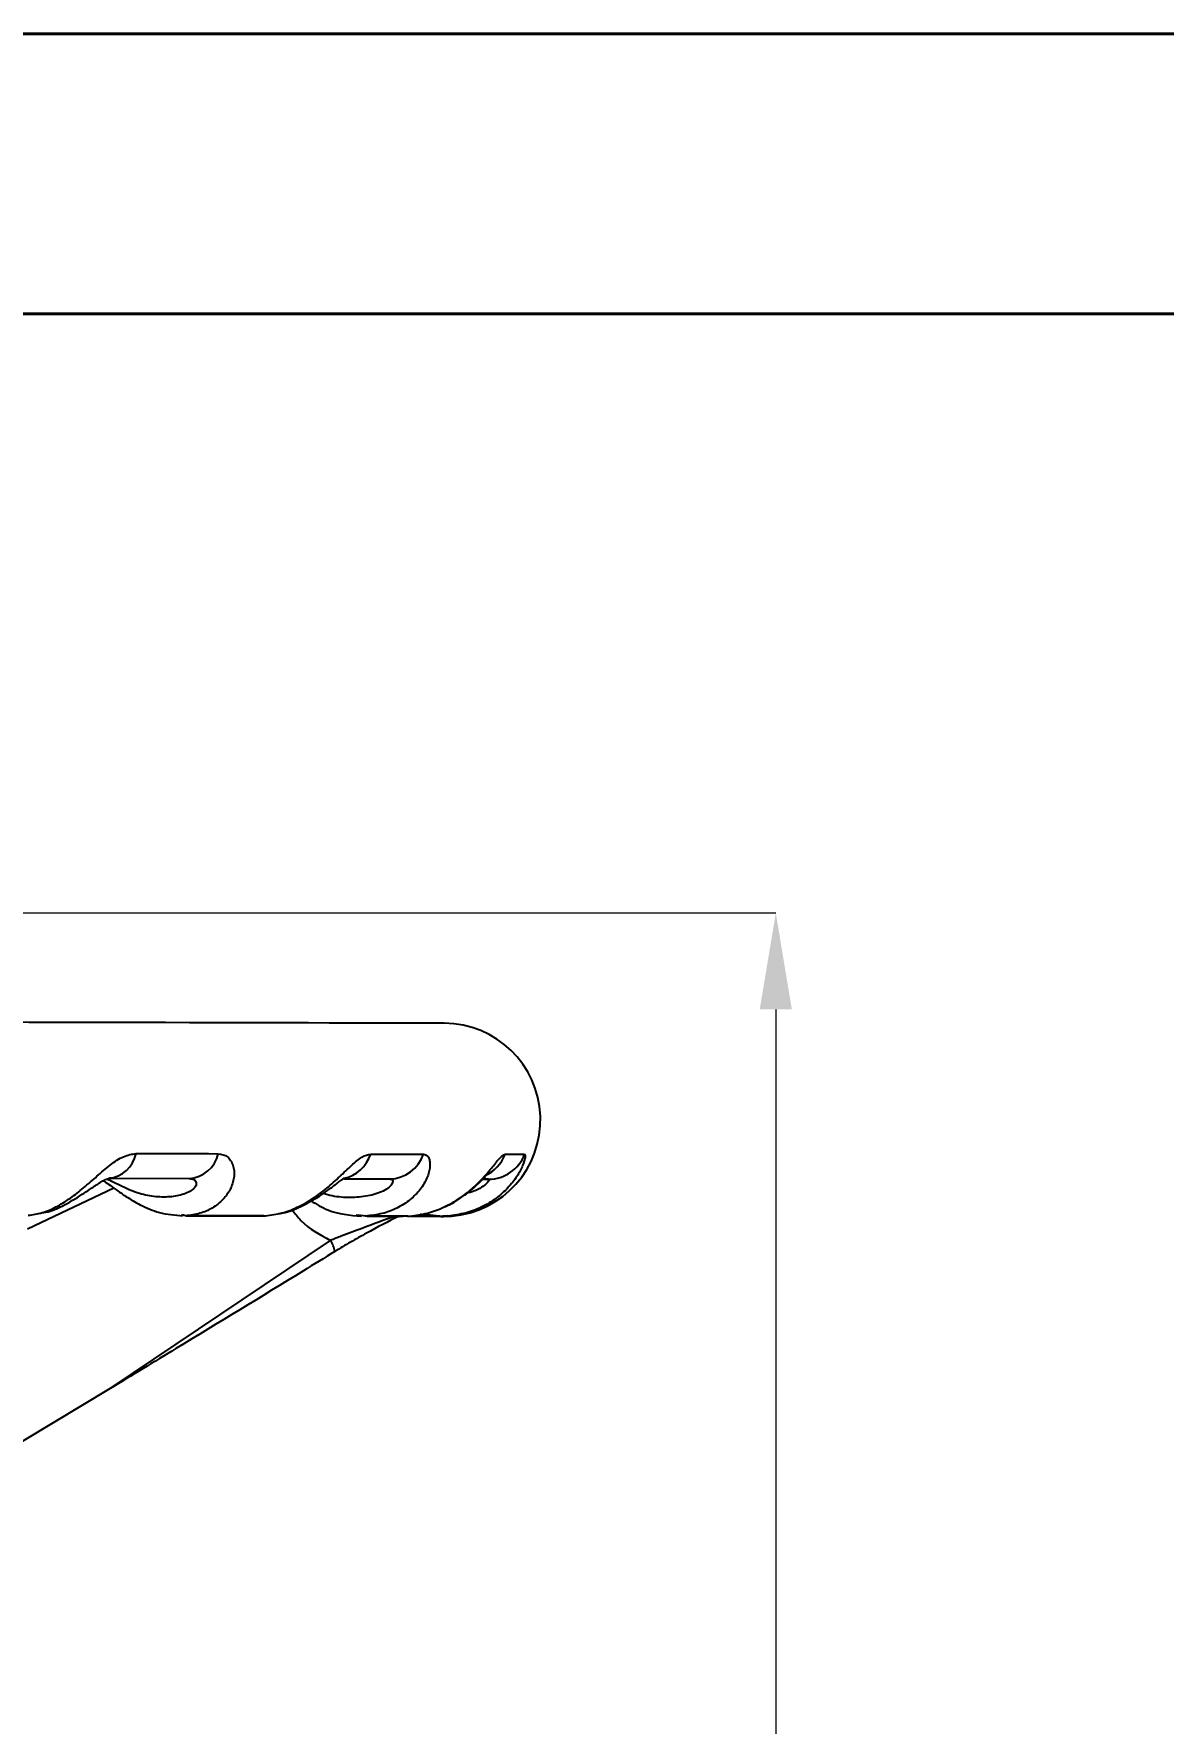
# Model space of a CAD drawing. Header units: millimetres. Extents: x 1890 to 4327, y 775 to 2498.
# Drawn here: x 2744.6 to 2861.7, y 2322.9 to 2497.9 of the extents above; entities that cross this region are included whole.
import ezdxf

# ---------------------------------------------------------------- set-up
doc = ezdxf.new("R2010")
doc.units = ezdxf.units.MM
for name, color, linetype, lineweight in [('AM_5', 3, 'Continuous', 25), ('AM_BOR', 7, 'Continuous', 50), ('粗实线', 7, 'Continuous', 40)]:
    doc.layers.add(name, color=color, linetype=linetype, lineweight=lineweight)
doc.styles.add('SLDTEXTSTYLE1', font='txt.shx', dxfattribs={"width": 0.7, "bigfont": 'gbcbig.shx'})
doc.dimstyles.new('SLDDIMSTYLE12$0', dxfattribs={"dimtxt": 12, "dimasz": 10, "dimexe": 0, "dimexo": 0.0625, "dimgap": 0.875, "dimtad": 1, "dimdec": 1, "dimlfac": 1.8, "dimrnd": 1e-09, "dimzin": 12, "dimdsep": 46, "dimtxsty": 'SLDTEXTSTYLE1', "dimcen": 0.09, "dimdle": 8.16, "dimclrd": 3, "dimclre": 3, "dimadec": 0, "dimazin": 3, "dimtfac": 1, "dimtdec": 1, "dimtofl": 0, "dimtmove": 0, "dimatfit": 3, "dimfxl": 0, "dimfrac": 2, "dimtolj": 1, "dimlwd": 5, "dimlwe": 5, "dimarcsym": 0})

# ---------------------------------------------------------------- blocks, each defined once
blk = doc.blocks.new('*D78')
at = {"layer": 'AM_5', "color": 3, "lineweight": 5, "transparency": 16777216}
blk.add_line((2641.7, 2406.85), (2821.53, 2406.85), dxfattribs=at)
at = {"layer": 'AM_5', "color": 3, "linetype": 'Continuous', "lineweight": 5, "transparency": 16777216}
for p, q in [((2821.53, 2396.85), (2821.53, 2118.11)), ((2688.7, 2108.11), (2821.53, 2108.11))]:
    blk.add_line(p, q, dxfattribs=at)
at = {"layer": 'AM_5', "color": 3, "transparency": 16777216}
for points in [[(2819.86, 2396.85), (2823.19, 2396.85), (2821.53, 2406.85)], [(2819.86, 2118.11), (2823.19, 2118.11), (2821.53, 2108.11)]]:
    blk.add_solid(points, dxfattribs=at)
at = {"layer": 'Defpoints', "color": 0, "transparency": 16777216}
for p in [(2641.64, 2406.85), (2688.64, 2108.11), (2821.53, 2108.11)]:
    blk.add_point(p, dxfattribs=at)
at = {"layer": 'AM_5', "color": 0, "transparency": 16777216, "insert": (2814.65, 2257.48), "char_height": 12, "attachment_point": 5, "rotation": 90, "style": 'SLDTEXTSTYLE1'}
blk.add_mtext('\\A1;300', dxfattribs=at)
blk = doc.blocks.new('rA3')
at = {"layer": '粗实线'}
for p, q in [((753.384, 421.26), (333.384, 421.26)), ((748.384, 416.26), (358.384, 416.26))]:
    blk.add_line(p, q, dxfattribs=at)

msp = doc.modelspace()

# ---------------------------------------------------------------- linework, layer by layer
at = {"color": 7, "linetype": 'Continuous', "lineweight": 25}
for p, q in [((2743.996, 2374.118), (2752.916, 2378.355)), ((2752.393, 2379.354), (2760.73, 2379.336)), ((2776.804, 2379.302), (2781.523, 2379.292)), ((2791.175, 2379.272), (2791.771, 2379.27)), ((2791.771, 2379.27), (2791.175, 2379.272)), ((2760.361, 2375.48), (2759.912, 2375.532)), ((2760.051, 2375.558), (2760.539, 2375.491)), ((2760.361, 2375.48), (2760.051, 2375.558)), ((2778.335, 2375.51), (2778.028, 2375.538)), ((2778.513, 2375.493), (2778.335, 2375.51)), ((2779.041, 2375.445), (2778.513, 2375.493)), ((2778.925, 2375.518), (2779.231, 2375.457)), ((2779.041, 2375.445), (2778.925, 2375.518)), ((2782.51, 2375.35), (2782.288, 2375.351)), ((2784.988, 2375.683), (2786.776, 2375.417)), ((2787.12, 2375.416), (2785.501, 2375.551)), ((2785.821, 2375.503), (2786.347, 2375.502)), ((2786.533, 2375.441), (2786.617, 2375.44)), ((2787.37, 2375.433), (2787.438, 2375.5)), ((2787.439, 2375.5), (2787.553, 2375.446)), ((2752.547, 2357.581), (2775.399, 2372.916)), ((2752.547, 2357.581), (2708.568, 2331.157))]:
    msp.add_line(p, q, dxfattribs=at)
at = {"color": 7, "linetype": 'Continuous', "lineweight": 25, "flags": 128}
for points in [[(2787.163, 2395.416), (2786.975, 2395.416), (2786.41, 2395.418), (2785.47, 2395.42), (2784.156, 2395.422), (2782.473, 2395.426), (2780.424, 2395.43), (2778.014, 2395.436), (2775.249, 2395.442), (2772.135, 2395.448), (2768.679, 2395.456), (2764.889, 2395.464), (2760.775, 2395.473), (2756.346, 2395.482), (2751.612, 2395.492), (2746.585, 2395.503), (2741.277, 2395.515), (2735.699, 2395.526), (2729.866, 2395.539), (2723.79, 2395.552), (2717.487, 2395.565), (2717.099, 2395.566)], [(2787.163, 2395.416), (2786.987, 2395.416), (2786.459, 2395.417), (2785.579, 2395.419), (2784.351, 2395.422), (2782.777, 2395.425), (2780.859, 2395.429), (2778.603, 2395.434), (2776.014, 2395.439), (2773.096, 2395.446), (2769.857, 2395.452), (2766.303, 2395.46), (2762.443, 2395.468), (2758.285, 2395.477), (2753.837, 2395.487), (2749.111, 2395.497), (2744.116, 2395.507)], [(2755.228, 2381.924), (2756.341, 2381.922), (2757.44, 2381.919), (2758.526, 2381.917), (2759.599, 2381.915), (2760.658, 2381.913), (2761.703, 2381.91), (2762.735, 2381.908), (2763.753, 2381.906)], [(2779.554, 2381.872), (2780.292, 2381.871), (2781.014, 2381.869), (2781.72, 2381.868), (2782.411, 2381.866), (2783.086, 2381.865), (2783.745, 2381.863), (2784.387, 2381.862), (2785.014, 2381.861)], [(2793.469, 2381.843), (2793.782, 2381.842), (2794.078, 2381.842), (2794.356, 2381.841), (2794.618, 2381.84), (2794.862, 2381.84), (2795.089, 2381.839), (2795.299, 2381.839), (2795.492, 2381.839)], [(2760.426, 2375.472), (2761.11, 2375.471), (2762.169, 2375.469), (2763.208, 2375.467), (2764.226, 2375.464), (2765.224, 2375.462), (2766.201, 2375.46), (2767.157, 2375.458), (2768.092, 2375.456)], [(2779.165, 2375.433), (2779.192, 2375.433), (2779.789, 2375.431), (2780.362, 2375.43), (2780.913, 2375.429), (2781.441, 2375.428), (2781.946, 2375.427), (2782.428, 2375.426), (2782.887, 2375.425)], [(2783.715, 2375.423), (2784.136, 2375.422), (2785.046, 2375.42), (2785.792, 2375.419), (2786.373, 2375.418), (2786.788, 2375.417), (2786.808, 2375.417)], [(2786.769, 2375.417), (2786.851, 2375.416), (2786.923, 2375.416), (2786.983, 2375.416), (2787.032, 2375.416), (2787.071, 2375.416), (2787.098, 2375.416), (2787.115, 2375.416), (2787.12, 2375.416)]]:
    msp.add_lwpolyline(points, dxfattribs=at)
at = {"color": 7, "linetype": 'Continuous', "lineweight": 25}
for centre, radius, start, end in [((2787.142, 2385.416), 10, 274.38231, 89.87751), ((2752.094, 2382.533), 3.193, 275.38119, 349.01323), ((2760.503, 2382.666), 3.338, 273.90363, 346.83852), ((2775.995, 2383.011), 3.737, 281.75509, 342.25437), ((2781.455, 2383.041), 3.75, 271.03871, 341.65604), ((2789.752, 2383.23), 3.968, 294.95163, 339.53502), ((2791.773, 2383.248), 3.978, 269.96866, 339.24884), ((2787.142, 2385.416), 10, 269.87751, 273.21723), ((2772.221, 2371.019), 3.702, 11.90683, 30.83204)]:
    msp.add_arc(centre, radius, start, end, dxfattribs=at)
for points, knots in [([(2744.065, 2375.523), (2744.545, 2375.591), (2745.481, 2375.726), (2746.954, 2376.356), (2748.162, 2377.103), (2749.114, 2377.814), (2749.807, 2378.376), (2750.494, 2378.964), (2751.421, 2379.78), (2752.566, 2380.76), (2753.949, 2381.719), (2754.802, 2381.856), (2755.228, 2381.924)], [0, 0, 0, 0, 0.12801232, 0.24964837, 0.38015983, 0.44120352, 0.49971387, 0.56357251, 0.62457566, 0.74964179, 0.87501679, 1, 1, 1, 1]), ([(2763.753, 2381.906), (2764.096, 2381.84), (2764.608, 2381.741), (2765.057, 2381.212), (2765.289, 2380.728), (2765.405, 2380.164), (2765.404, 2379.569), (2765.289, 2378.953), (2765, 2378.169), (2764.514, 2377.429), (2763.866, 2376.788), (2763.113, 2376.234), (2762.024, 2375.701), (2761.042, 2375.562), (2760.538, 2375.491)], [0, 0, 0, 0, 0.12447465, 0.18590377, 0.2498832, 0.31110244, 0.37519492, 0.43621983, 0.50010145, 0.61952849, 0.68338306, 0.75026225, 0.87188924, 1, 1, 1, 1]), ([(2768.65, 2375.475), (2769.217, 2375.549), (2770.322, 2375.691), (2771.995, 2376.33), (2773.316, 2377.078), (2774.316, 2377.789), (2775.023, 2378.348), (2775.698, 2378.935), (2776.574, 2379.746), (2777.58, 2380.719), (2778.675, 2381.669), (2779.262, 2381.805), (2779.554, 2381.872)], [0, 0, 0, 0, 0.12809559, 0.24966876, 0.38015048, 0.4411948, 0.49971785, 0.5635707, 0.62458364, 0.74964208, 0.87501071, 1, 1, 1, 1]), ([(2785.014, 2381.861), (2785.212, 2381.796), (2785.507, 2381.699), (2785.675, 2381.176), (2785.707, 2380.697), (2785.632, 2380.138), (2785.454, 2379.549), (2785.169, 2378.937), (2784.674, 2378.156), (2783.995, 2377.418), (2783.165, 2376.777), (2782.237, 2376.221), (2780.939, 2375.681), (2779.811, 2375.533), (2779.231, 2375.457)], [0, 0, 0, 0, 0.124469, 0.1859179, 0.249896, 0.31111, 0.3751779, 0.4362152, 0.5000928, 0.6195356, 0.6833787, 0.7502352, 0.8717997, 1, 1, 1, 1]), ([(2783.594, 2375.45), (2784.207, 2375.528), (2785.401, 2375.68), (2787.152, 2376.327), (2788.492, 2377.077), (2789.468, 2377.787), (2790.137, 2378.345), (2790.753, 2378.929), (2791.515, 2379.735), (2792.312, 2380.701), (2793.046, 2381.641), (2793.328, 2381.776), (2793.469, 2381.843)], [0, 0, 0, 0, 0.1281848, 0.2496943, 0.3801403, 0.4411842, 0.4997204, 0.5635686, 0.6245937, 0.7496429, 0.875004, 1, 1, 1, 1]), ([(2795.492, 2381.839), (2795.532, 2381.772), (2795.612, 2381.64), (2795.386, 2380.863), (2795.045, 2380.137), (2794.703, 2379.551), (2794.27, 2378.944), (2793.604, 2378.168), (2792.779, 2377.432), (2791.824, 2376.79), (2790.785, 2376.231), (2789.368, 2375.685), (2788.169, 2375.527), (2787.553, 2375.446)], [0, 0, 0, 0, 0.1245156, 0.2495944, 0.3108279, 0.374896, 0.4359736, 0.4998758, 0.6193832, 0.6832396, 0.7500985, 0.8716543, 1, 1, 1, 1]), ([(2745.066, 2375.716), (2745.343, 2375.747), (2746.202, 2375.841), (2747.767, 2376.538), (2749.26, 2377.42), (2750.495, 2378.262), (2751.247, 2378.768), (2751.867, 2379.13), (2752.292, 2379.329), (2752.632, 2379.425), (2752.752, 2379.403), (2752.815, 2379.392)], [0, 0, 0, 0, 0.0899247, 0.2789122, 0.5096722, 0.5968017, 0.7160872, 0.7813852, 0.8495991, 0.9218501, 1, 1, 1, 1]), ([(2751.832, 2379.102), (2751.848, 2379.092), (2751.982, 2379.01), (2752.44, 2378.698), (2753.196, 2378.152), (2754.289, 2377.387), (2755.789, 2376.502), (2757.772, 2375.669), (2759.253, 2375.542), (2760.057, 2375.473)], [0, 0, 0, 0, 0.011447, 0.0948112, 0.1948902, 0.3296954, 0.5082648, 0.7331009, 1, 1, 1, 1]), ([(2760.73, 2379.336), (2760.916, 2379.312), (2761.287, 2379.264), (2761.526, 2378.905), (2761.401, 2378.464), (2760.823, 2377.935), (2759.679, 2377.512), (2758.119, 2377.357), (2756.455, 2377.517), (2754.991, 2377.943), (2753.792, 2378.487), (2752.931, 2378.915), (2752.378, 2379.202), (2752.145, 2379.242), (2752.131, 2379.244)], [0, 0, 0, 0, 0.066471, 0.1330822, 0.1964075, 0.2656904, 0.3982655, 0.5312595, 0.6642517, 0.7969668, 0.863312, 0.929517, 0.9957353, 1, 1, 1, 1]), ([(2769.978, 2375.704), (2770.14, 2375.722), (2770.935, 2375.808), (2772.49, 2376.473), (2774.092, 2377.387), (2775.367, 2378.309), (2776.076, 2378.854), (2776.55, 2379.208), (2776.789, 2379.37), (2776.802, 2379.381), (2776.807, 2379.385)], [0, 0, 0, 0, 0.0529138, 0.2596713, 0.5234222, 0.6267828, 0.7693282, 0.8474606, 0.9291292, 1, 1, 1, 1]), ([(2781.523, 2379.292), (2781.632, 2379.268), (2781.85, 2379.22), (2781.847, 2378.861), (2781.497, 2378.421), (2780.662, 2377.893), (2779.26, 2377.467), (2777.447, 2377.329), (2775.878, 2377.412), (2774.945, 2377.698), (2774.637, 2377.792)], [0, 0, 0, 0, 0.0910879, 0.1823679, 0.2691451, 0.3640862, 0.5457592, 0.7280061, 0.9102507, 1, 1, 1, 1]), ([(2787.219, 2376.423), (2787.32, 2376.46), (2788.036, 2376.717), (2789.108, 2377.463), (2790.31, 2378.411), (2791.047, 2379.128), (2791.349, 2379.456), (2791.45, 2379.577), (2791.422, 2379.582), (2791.414, 2379.583)], [0, 0, 0, 0, 0.0474264, 0.3380522, 0.580682, 0.7823519, 0.8750041, 0.9650842, 1, 1, 1, 1]), ([(2791.771, 2379.27), (2791.795, 2379.247), (2791.844, 2379.199), (2791.601, 2378.84), (2791.045, 2378.406), (2790.322, 2378.005), (2789.732, 2377.862), (2789.466, 2377.798)], [0, 0, 0, 0, 0.20593239, 0.41229905, 0.608486, 0.82312959, 1, 1, 1, 1]), ([(2773.343, 2377.027), (2773.923, 2376.676), (2775.524, 2375.707), (2777.396, 2375.54), (2778.589, 2375.434)], [0, 0, 0, 0, 0.3626362, 1, 1, 1, 1]), ([(2768.46, 2375.464), (2767.193, 2375.467), (2764.657, 2375.472), (2761.794, 2375.477), (2760.361, 2375.48)], [0, 0, 0, 0, 0.4994071, 1, 1, 1, 1]), ([(2760.538, 2375.491), (2761.971, 2375.488), (2764.839, 2375.482), (2767.379, 2375.478), (2768.65, 2375.475)], [0, 0, 0, 0, 0.4994057, 1, 1, 1, 1]), ([(2771.408, 2376.107), (2771.699, 2375.723), (2772.766, 2374.32), (2774.291, 2373.507), (2775.399, 2372.916)], [0, 0, 0, 0, 0.2731725, 1, 1, 1, 1]), ([(2782.046, 2375.431), (2780.938, 2375.021), (2779.074, 2374.332), (2776.825, 2373.509), (2775.759, 2373.066), (2775.399, 2372.916)], [0, 0, 0, 0, 0.492155, 0.828466, 1, 1, 1, 1]), ([(2782.481, 2375.453), (2781.354, 2374.867), (2779.672, 2373.993), (2777.422, 2372.734), (2776.374, 2372.103), (2775.842, 2371.782)], [0, 0, 0, 0, 0.4999981, 0.7461536, 1, 1, 1, 1]), ([(2783.401, 2375.438), (2782.767, 2375.439), (2781.497, 2375.441), (2779.86, 2375.444), (2779.041, 2375.445)], [0, 0, 0, 0, 0.4994059, 1, 1, 1, 1]), ([(2779.231, 2375.457), (2780.049, 2375.455), (2781.688, 2375.453), (2782.958, 2375.451), (2783.594, 2375.45)], [0, 0, 0, 0, 0.4994045, 1, 1, 1, 1]), ([(2787.37, 2375.433), (2786.449, 2375.387), (2785.52, 2375.34), (2784.668, 2375.647), (2784.661, 2375.649)], [0, 0, 0, 0, 0.9915169, 1, 1, 1, 1]), ([(2786.782, 2375.44), (2786.947, 2375.439), (2787.191, 2375.438), (2787.287, 2375.438), (2787.319, 2375.437)], [0, 0, 0, 0, 0.6752215, 1, 1, 1, 1]), ([(2787.706, 2375.434), (2787.717, 2375.434), (2787.763, 2375.434), (2787.54, 2375.433), (2787.37, 2375.433)], [0, 0, 0, 0, 0.2371963, 1, 1, 1, 1]), ([(2787.553, 2375.446), (2787.775, 2375.446), (2788.011, 2375.446), (2787.916, 2375.447), (2787.91, 2375.447)], [0, 0, 0, 0, 0.9381848, 1, 1, 1, 1]), ([(2775.842, 2371.782), (2774.752, 2371.112), (2769.299, 2367.758), (2761.529, 2363.022), (2754.819, 2358.958), (2752.547, 2357.581)], [0, 0, 0, 0, 0.1418804, 0.7094415, 1, 1, 1, 1])]:
    msp.add_open_spline(points, degree=3, knots=knots, dxfattribs=at)

# ---------------------------------------------------------------- block references
at = {"layer": 'AM_BOR', "xscale": 5.80078125, "yscale": 5.80078125, "zscale": 5.80078125}
msp.add_blockref('rA3', (-43.587, 54.271), dxfattribs=at)

# ---------------------------------------------------------------- dimensions: what is measured, and where the dimension line sits
at = {"layer": 'AM_5'}
dim = msp.add_linear_dim(base=(2821.528, 2108.106), p1=(2641.636, 2406.846), p2=(2688.637, 2108.106), angle=90, text='300', dimstyle='SLDDIMSTYLE12$0', override={"dimlfac": 1, "dimpost": ''}, dxfattribs=at)
dim.commit()
dim.dimension.update_dxf_attribs({"geometry": '*D78', "text_midpoint": (2814.653, 2257.476)})

doc.saveas('drawing.dxf')
